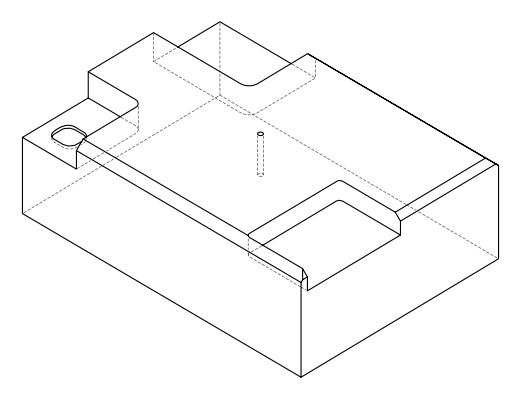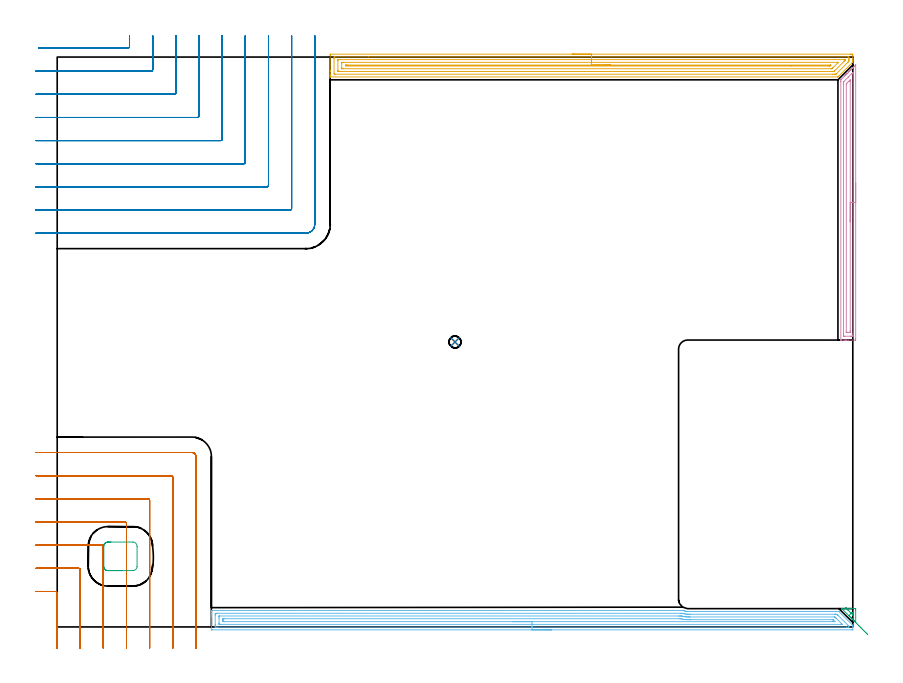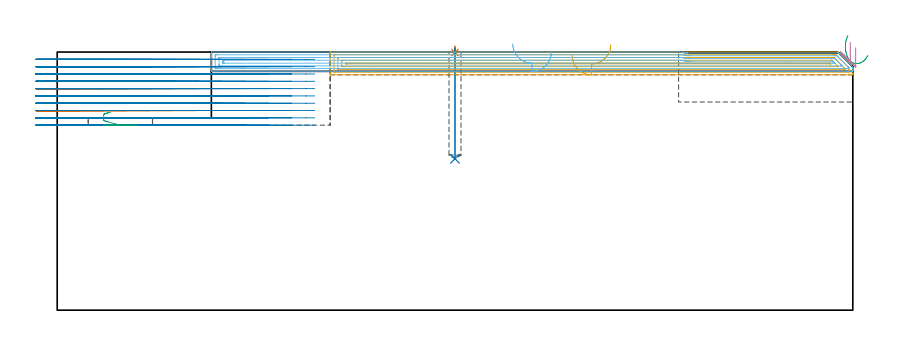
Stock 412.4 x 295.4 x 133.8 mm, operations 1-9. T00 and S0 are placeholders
(PLAN: 10 operations, 4 tool changes, 168.3 min)
(1 SPOT_DRILL | STEP1POCKET | NXT0321_9005460120000 | 0.03 min | 0 mm3)
(2 DRILL_BLIND_HOLE_INTO_CENTER | STEP1POCKET | UGT0301_184 | 0.23 min | 1612 mm3)
(3 AREA_MILL | FG_CHAMFER_SURFACE | UGT0205_001 | 0.27 min | 419 mm3)
(4 AREA_MILL_1 | FG_CHAMFER_SURFACE_1 | UGT0205_001 | 3.55 min | 4474 mm3)
(5 AREA_MILL_2 | FG_CHAMFER_SURFACE_2 | UGT0205_001 | 10.92 min | 19056 mm3)
(6 AREA_MILL_3 | FG_CHAMFER_SURFACE_3 | UGT0205_001 | 10.76 min | 16708 mm3)
(7 MILL_CORNER_NOTCH_RECTANGULAR | CORNER_NOTCH_RECTANGULAR | NXT0201_012 | Follow Part, ap 4, ae 75% | 15.73 min | 267870 mm3)
(8 MILL_CORNER_NOTCH_RECTANGULAR_1 | CORNER_NOTCH_RECTANGULAR_1 | NXT0201_012 | Follow Part, ap 4, ae 75% | 29.66 min | 530823 mm3)
(9 MILL_RECTANGULAR_POCKET | POCKET_RECTANGULAR_STRAIGHT | NXT0201_012 | Follow Part, ap 4, ae 75% | 0.24 min | 3456 mm3)
(10 MILL_SLOT | SLOT_PARTIAL_RECTANGULAR | NXT0201_009 | Follow Part, ap 2, ae 75% | 96.95 min | 325034 mm3)
(TOOL NXT0321_9005460120000 | NC Spot Drill, 142deg, 12mm, Carbide, Uncoated | D12 PA142 FL30 Z2)
(TOOL UGT0301_184 | Twist Drill 6.2 mm | D6.2 PA118 FL61 Z2)
(TOOL UGT0205_001 | Chamfer Mill 20 x 3 x 45 deg. | D20 FL50 Z2)
(TOOL NXT0201_012 | ENDMILL 16mm [2P460-1600-NA 1630] | D16 FL38 Z6)
(TOOL NXT0201_009 | ENDMILL 8mm [2P460-0800-NA 1630] | D8 FL26 Z6)
(OP 1 SPOT_DRILL)
G17 G21 G94 G90
T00 M6
G54
G17 G0 G90 X206.2 Y147.7 S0 M3
G43 Z143.8 H0
G94 G81 G98 Z133.533 F250. R136.8
G80
M5
M2
(OP 2 DRILL_BLIND_HOLE_INTO_CENTER)
G17 G21 G94 G90
T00 M6
G54
G17 G0 G90 X206.2 Y147.7 S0 M3
G43 Z143.8 H0
G94 G81 G98 Z78.5 F250. R135.8
G80
M5
M2
(OP 3 AREA_MILL)
G17 G21 G94 G90
T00 M6
G54
G17 G0 G90 X420.178 Y-3.984 S1061 M3
G43 Z143.8 H0
Z132.066
G94 G1 X419.801 Y-3.606 Z131.376 F250.
X419.382 Y-3.187 Z130.735
X418.926 Y-2.73 Z130.149
X418.435 Y-2.239 Z129.621
X417.913 Y-1.717 Z129.156
X417.365 Y-1.168 Z128.756
X416.794 Y-0.597 Z128.426
X416.205 Y-0.008 Z128.167
X415.602 Y0.595 Z127.982
X414.991 Y1.207 Z127.872
X414.375 Y1.824 Z127.838
X413.759 Y2.44 Z127.88
X413.148 Y3.052 Z127.998
X412.546 Y3.654 Z128.19
X411.959 Y4.241 Z128.456
X411.39 Y4.81 Z128.794
X410.844 Y5.356 Z129.2
X410.326 Y5.875 Z129.672
X406.908 Y9.296 Z133.091
X406.849 Y9.44 Z133.15
X406.83 Y9.491 Z133.167
X406.831 Y9.492
X406.855 Y9.5 Z133.143
X410.922 Z129.077
X411.685 Z128.309
X413.066 Z126.929
X413.448 Y9.497 Z126.547
X413.891 Y9.492 Z126.105
X413.893 Y9.445 Z126.103
X413.899 Y8.998 Z126.101
X413.9 Y8.544 Z126.1
Y2.507
X413.898 Y2.313
X413.888 Y2.32 Z126.11
X413.693 Y2.507 Z126.307
X413.448 Y2.751 Z126.549
X413.397 Y2.802 Z126.602
X413.205 Y2.995 Z126.794
X413.154 Y3.045 Z126.843
X413.103 Y3.097 Z126.896
X412.912 Y3.288 Z127.087
X412.86 Y3.339 Z127.137
X412.808 Y3.392 Z127.191
X412.619 Y3.581 Z127.38
X412.566 Y3.633 Z127.431
X412.513 Y3.687 Z127.486
X412.326 Y3.874 Z127.673
X412.272 Y3.927 Z127.725
X412.218 Y3.982 Z127.781
X412.033 Y4.167 Z127.966
X411.978 Y4.221 Z128.018
X411.923 Y4.277 Z128.076
X411.74 Y4.461 Z128.259
X411.685 Y4.515 Z128.312
X411.628 Y4.572 Z128.37
X410.326 Y5.875 Z129.672
X410.362 Y5.911 Z129.638
X411.558 Y7.096 Z128.442
X411.427 Y7.228 Z128.573
X411.183 Y7.481 Z128.817
X411.419 Y7.494 Z128.581
X411.685 Y7.497 Z128.315
X412.296 Y7.499 Z127.704
X412.414 Y7.494 Z127.586
X412.452 Y7.49 Z127.548
X412.479 Y7.481 Z127.521
X412.481 Y7.428 Z127.519
X412.485 Y7.309 Z127.515
Y7.228
Y6.424
X412.484 Y6.343 Z127.516
X412.481 Y6.227 Z127.519
X412.479 Y6.187 Z127.521
X412.454 Y6.205 Z127.546
X412.42 Y6.236 Z127.58
X412.309 Y6.343 Z127.691
X411.685 Y6.968 Z128.315
X411.558 Y7.096 Z128.442
X411.071 Y7.587 Z128.975
X410.62 Y8.043 Z129.566
X410.206 Y8.46 Z130.211
X409.833 Y8.836 Z130.904
X409.505 Y9.168 Z131.641
X409.223 Y9.453 Z132.416
X408.989 Y9.689 Z133.222
X408.806 Y9.873 Z134.055
X408.674 Y10.006 Z134.907
X408.596 Y10.086 Z135.773
X408.57 Y10.111 Z136.644
X408.599 Y10.083 Z137.516
X408.68 Y10. Z138.38
X408.815 Y9.865 Z139.232
X409.001 Y9.677 Z140.063
X409.237 Y9.438 Z140.868
X409.522 Y9.151 Z141.641
X409.853 Y8.816 Z142.376
G0 Z143.8
M5
M2
(OP 4 AREA_MILL_1)
G17 G21 G94 G90
T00 M6
G54
G17 G0 G90 X413.9 Y230. S1061 M3
G43 Z143.8 H0
Z136.1
G94 G1 Y229.962 Z135.228 F250.
Y229.848 Z134.363
Y229.659 Z133.512
Y229.397 Z132.68
Y229.063 Z131.874
Y228.66 Z131.1
Y228.192 Z130.364
Y227.661 Z129.672
Y227.071 Z129.029
Y226.428 Z128.44
Y225.736 Z127.908
Y225. Z127.44
Y224.226 Z127.037
Y223.42 Z126.703
Y222.588 Z126.441
Y221.737 Z126.252
Y220.872 Z126.138
Y220. Z126.1
X413.899 Y149.267 Z126.101
X413.897 Y148.912
X413.892 Y148.71 Z126.104
X413.548 Y148.7 Z126.449
X410.05 Z129.944
X409.416 Z130.581
X409.176 Z130.821
X408.542 Z131.455
X408.301 Z131.695
X407.821 Z132.178
X406.394 Z133.605
X406.313 Z133.681
X406.296 Y148.701 Z133.696
X406.203 Y148.71 Z133.789
X406.2 Y148.822 Z133.8
Y282.725
X406.207 Y283.6 Z133.793
X406.218 Y283.615 Z133.782
X406.552 Y283.954 Z133.445
X408.301 Y285.703 Z131.695
X408.438 Y285.84 Z131.559
X408.599 Y286. Z131.399
X408.738 Y286.141 Z131.257
X408.883 Y286.284 Z131.115
X409.028 Y286.43 Z130.969
X409.176 Y286.578 Z130.82
X409.328 Y286.729 Z130.67
X409.458 Y286.859 Z130.54
X409.613 Y287.015 Z130.382
X410.114 Y287.514 Z129.886
X410.366 Y287.767 Z129.632
X410.487 Y287.889 Z129.509
X410.824 Y288.224 Z129.176
X411.035 Y288.436 Z128.964
X411.256 Y288.657 Z128.742
X411.362 Y288.764 Z128.634
X411.799 Y289.199 Z128.201
X412.236 Y289.638 Z127.76
X412.443 Y289.843 Z127.557
X412.487 Y289.887 Z127.513
X413.11 Y290.512 Z126.886
X413.318 Y290.718 Z126.682
X413.8 Y291.201 Z126.199
X413.894 Y291.283 Z126.105
X413.896 Y291.266 Z126.103
X413.9 Y291.109 Z126.1
Y220.
X412.486 Z127.514
Y151.936
X412.484 Y151.239 Z127.516
X412.481 Y151.047 Z127.519
X412.473 Y150.71 Z127.527
X412.137 Y150.703 Z127.863
X411.799 Y150.701 Z128.201
X411.265 Y150.7 Z128.735
X408.301 Z131.699
X407.767 Z132.233
X407.658 Y150.703 Z132.342
X407.64 Y150.705 Z132.36
X407.625 Y150.709 Z132.375
X407.621 Y150.729 Z132.379
X407.617 Y150.853 Z132.383
X407.615 Y151.047 Z132.385
X407.614 Y151.746 Z132.386
Y155.777
X407.615 Y281.645 Z132.385
Y281.836
X407.62 Y282.529 Z132.38
X407.63 Y282.569 Z132.37
X407.661 Y282.603 Z132.339
X407.777 Y282.725 Z132.223
X410.05 Y285.001 Z129.95
X411.799 Y286.749 Z128.201
X412.224 Y287.174 Z127.776
X412.305 Y287.253 Z127.695
X412.455 Y287.396 Z127.545
X412.477 Y287.416 Z127.523
X412.48 Y287.37 Z127.52
X412.484 Y287.174 Z127.516
X412.485 Y286.973 Z127.515
X412.486 Y286.475 Z127.514
Y220.
X411.072 Z128.928
Y153.566
X411.07 Y152.826 Z128.93
X411.067 Y152.752 Z128.933
X411.065 Y152.721 Z128.935
X411.041 Y152.707 Z128.959
X410.924 Y152.705 Z129.076
X410.174 Y152.7 Z129.826
X410.05 Z129.95
X409.299 Y152.701 Z130.701
X409.176 Y152.704 Z130.824
X409.053 Y152.71 Z130.947
X409.035 Y152.717 Z130.965
X409.032 Y152.737 Z130.968
X409.03 Y152.776 Z130.97
X409.029 Y152.826 Z130.971
X409.028 Y152.976 Z130.972
X409.029 Y281.095 Z130.971
X409.032 Y281.246 Z130.968
X409.039 Y281.527 Z130.961
X409.176 Y281.673 Z130.824
X409.255 Y281.755 Z130.745
X409.335 Y281.836 Z130.665
X410.224 Y282.725 Z129.776
X410.578 Y283.078 Z129.422
X410.924 Y283.419 Z129.076
X411.025 Y283.513 Z128.975
X411.065 Y283.489 Z128.935
X411.067 Y283.47 Z128.933
X411.071 Y282.725 Z128.929
X411.072 Y282.576 Z128.928
Y220.
Y219.129 Z128.966
Y218.264 Z129.08
Y217.412 Z129.269
Y216.58 Z129.531
Y215.774 Z129.865
Y215. Z130.268
Y214.264 Z130.737
Y213.572 Z131.268
Y212.929 Z131.857
Y212.34 Z132.501
Y211.809 Z133.193
Y211.34 Z133.928
Y210.937 Z134.702
Y210.603 Z135.508
Y210.341 Z136.34
Y210.152 Z137.192
Y210.038 Z138.057
Y210. Z138.928
G0 Z143.8
M5
M2
(OP 5 AREA_MILL_2)
G17 G21 G94 G90
T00 M6
G54
G17 G0 G90 X266.95 Y296.9 S1061 M3
G43 Z143.8 H0
Z132.
G94 G1 X266.988 Z131.128 F250.
X267.102 Z130.264
X267.291 Z129.412
X267.553 Z128.58
X267.887 Z127.774
X268.29 Z127.
X268.758 Z126.264
X269.29 Z125.572
X269.879 Z124.929
X270.522 Z124.34
X271.214 Z123.808
X271.95 Z123.34
X272.724 Z122.937
X273.53 Z122.603
X274.362 Z122.341
X275.214 Z122.152
X276.078 Z122.038
X276.95 Z122.
X411.222
X411.787 Y296.899 Z122.001
X412.346 Y296.893 Z122.003
X412.392 Y296.891 Z122.005
X412.4 Y296.337 Z122.558
Y294.889 Z124.008
Y294.558 Z124.338
Y293.896 Z125.003
Y293.44 Z125.459
X412.39 Y292.798 Z126.1
X412.374 Y292.779 Z126.12
X412.234 Y292.634 Z126.265
X405.264 Y285.663 Z133.236
X405.09 Y285.489 Z133.408
X404.777 Y285.176 Z133.722
X404.714 Y285.116 Z133.78
X404.695 Y285.105 Z133.791
X404.644 Y285.1 Z133.8
X141.666
X141.51 Y285.103 Z133.788
X141.507 Y285.142 Z133.749
X141.5 Y285.519 Z133.381
Y285.891 Z133.008
Y286.553 Z132.342
Y287.773 Z131.124
Y288.332 Z130.563
Y296.337 Z122.561
X141.502 Y296.618 Z122.279
X141.51 Y296.892 Z122.006
X141.784 Y296.899 Z121.999
X276.95 Y296.9 Z122.
Y295.486 Z123.414
X409.964 Y295.485 Z123.415
X410.001 Y295.483 Z123.417
X410.39 Y295.447 Z123.453
X410.399 Y295.052 Z123.848
X410.4 Y294.558 Z124.342
Y294.161 Z124.739
X410.398 Y293.668 Z125.232
X410.394 Y293.278 Z125.622
X410.266 Y293.128 Z125.772
X410.001 Y292.851 Z126.049
X409.965 Y292.815 Z126.085
X403.751 Y286.601 Z132.299
X403.726 Y286.578 Z132.322
X403.691 Y286.553 Z132.347
X402.895 Y286.515 Z132.385
X402.858
X402.004 Y286.514 Z132.386
X143.936 Y286.515 Z132.385
X143.899 Y286.517 Z132.383
X143.51 Y286.553 Z132.347
X143.501 Y286.948 Z131.952
X143.5 Y294.558 Z124.342
X143.501 Y294.954 Z123.946
X143.51 Y295.447 Z123.453
X143.862 Y295.483 Z123.417
X143.899 Y295.485 Z123.415
X161.277 Y295.486 Z123.414
X276.95
Y294.072 Z124.828
X407.811 Y294.071 Z124.829
X408.216 Y294.069 Z124.831
X408.35 Y294.067 Z124.833
X408.39 Y294.065 Z124.835
X408.393 Y293.974 Z124.926
X408.394 Y293.852 Z125.048
X408.39 Y293.73 Z125.17
X408.385 Y293.696 Z125.204
X408.362 Y293.668 Z125.232
X408.292 Y293.593 Z125.307
X408.216 Y293.515 Z125.385
X407.847 Y293.146 Z125.754
X402.945 Y288.245 Z130.655
X402.858 Y288.161 Z130.739
X402.609 Y287.935 Z130.965
X402.366 Y287.932 Z130.968
X401.965 Y287.93 Z130.97
X401.477 Y287.929 Z130.971
X146.089
X145.684 Y287.931 Z130.969
X145.55 Y287.933 Z130.967
X145.51 Y287.935 Z130.965
X145.506 Y288.026 Z130.874
X145.503 Y288.148 Z130.752
X145.501 Y288.332 Z130.568
X145.5 Y288.515 Z130.385
X145.501 Y293.668 Z125.232
X145.502 Y293.85 Z125.05
X145.51 Y294.035 Z124.865
X145.516 Y294.065 Z124.835
X145.534 Y294.067 Z124.833
X145.583 Y294.07 Z124.83
X145.684 Y294.071 Z124.829
X276.95 Y294.072 Z124.828
Y292.657 Z126.243
X404.644
X404.768 Y292.655 Z126.245
X404.866 Y292.65 Z126.25
X404.89 Y292.648 Z126.252
X404.887 Y292.643 Z126.257
X404.836 Y292.588 Z126.312
X404.721 Y292.47 Z126.43
X404.644 Y292.392 Z126.508
X402.164 Y289.912 Z128.988
X401.965 Y289.714 Z129.186
X401.716 Y289.469 Z129.431
X401.62 Y289.378 Z129.522
X401.593 Y289.354 Z129.546
X401.552 Y289.35 Z129.55
X401.457 Y289.347 Z129.553
X401.072 Y289.343 Z129.557
X400.95
X148.241
X147.57 Y289.345 Z129.555
X147.532 Y289.347 Z129.553
X147.516 Y289.349 Z129.551
X147.51 Y289.362 Z129.538
X147.506 Y289.463 Z129.437
X147.502 Y289.669 Z129.231
X147.5 Y290.081 Z128.819
Y291.889 Z127.011
X147.503 Y292.319 Z126.581
X147.506 Y292.534 Z126.366
X147.51 Y292.64 Z126.26
X147.519 Y292.651 Z126.249
X147.542 Y292.653 Z126.247
X147.594 Y292.655 Z126.245
X148.363 Y292.657 Z126.243
X148.485
X276.95
Y291.243 Z127.657
X400.922
X400.953 Y291.242 Z127.658
X400.997 Y291.238 Z127.662
X401.024 Y291.235 Z127.665
X401.007 Y291.215 Z127.685
X400.935 Y291.137 Z127.763
X400.799 Y291. Z127.9
X400.589 Y290.796 Z128.104
X400.557 Y290.768 Z128.132
X400.503 Y290.763 Z128.137
X400.42 Y290.76 Z128.14
X400.179 Y290.758 Z128.142
X380.415 Y290.757 Z128.143
X149.5
X149.503 Y291. Z127.9
X149.507 Y291.161 Z127.739
X149.51 Y291.235 Z127.665
X149.661 Y291.239 Z127.661
X149.907 Y291.242 Z127.658
X150.149 Y291.243 Z127.657
X150.798
X276.95
X277.822 Z127.695
X278.686 Z127.809
X279.538 Z127.998
X280.37 Z128.26
X281.176 Z128.594
X281.95 Z128.997
X282.686 Z129.465
X283.378 Z129.996
X284.021 Z130.586
X284.61 Z131.229
X285.142 Z131.921
X285.61 Z132.657
X286.013 Z133.431
X286.347 Z134.237
X286.609 Z135.069
X286.798 Z135.92
X286.912 Z136.785
X286.95 Z137.657
G0 Z143.8
M5
M2
(OP 6 AREA_MILL_3)
G17 G21 G94 G90
T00 M6
G54
G17 G0 G90 X256.15 Y-1.5 S1061 M3
G43 Z143.8 H0
Z133.8
G94 G1 X256.112 Z132.928 F250.
X255.998 Z132.063
X255.809 Z131.212
X255.547 Z130.38
X255.213 Z129.574
X254.81 Z128.8
X254.342 Z128.064
X253.81 Z127.372
X253.221 Z126.729
X252.578 Z126.14
X251.886 Z125.608
X251.15 Z125.14
X250.376 Z124.737
X249.57 Z124.403
X248.738 Z124.141
X247.886 Z123.952
X247.022 Z123.838
X246.15 Z123.8
X80.512
X80.174 Y-1.497 Z123.802
X79.91 Y-1.492 Z123.806
X79.9 Y-1.224 Z124.073
Y5.278 Z130.572
Y5.837 Z131.134
Y6.167 Z131.463
Y6.726 Z132.022
Y7.056 Z132.351
Y7.715 Z133.015
Y8.088 Z133.387
X79.907 Y8.46 Z133.752
X79.91 Y8.505 Z133.795
X80.062 Y8.5 Z133.8
X324.287
X324.672 Y8.507 Z133.791
X324.916 Y8.398 Z133.697
X324.926 Y8.393 Z133.693
X325.13 Y8.313 Z133.611
X325.573 Y8.175 Z133.474
X325.712 Y8.144 Z133.443
X326.022 Y8.076 Z133.373
X326.467 Y8.024 Z133.315
X326.616 Y8.015 Z133.307
X326.817 Y8.002 Z133.3
X405.091 Y8.
X405.195 Y7.995 Z133.29
X405.237 Y7.964 Z133.263
X412.234 Y0.966 Z126.264
X412.363 Y0.833 Z126.132
X412.39 Y0.803 Z126.101
X412.4 Y0.174 Z125.473
Y-1.274 Z124.023
X412.398 Y-1.491 Z123.805
X412.234 Y-1.497 Z123.803
X411.955 Y-1.5 Z123.8
X246.15
Y-0.086 Z125.214
X83.221
X82.327 Y-0.084 Z125.216
X82.298 Y-0.083 Z125.217
X81.91 Y-0.056 Z125.244
X81.903 Y0.338 Z125.638
X81.901 Y0.833 Z126.133
X81.9 Y1.229 Z126.529
X81.901 Y6.167 Z131.467
X81.902 Y6.56 Z131.86
X81.91 Y7.056 Z132.356
X82.27 Y7.083 Z132.383
X82.298 Y7.084 Z132.384
X83.161 Y7.086 Z132.386
X323.359 Y7.085 Z132.385
X323.388 Y7.084 Z132.384
X324.196 Y7.056 Z132.356
X324.828 Y6.87 Z132.17
X325.174 Y6.788 Z132.088
X325.518 Y6.713 Z132.013
X326.067 Y6.64 Z131.94
X326.52 Y6.605 Z131.905
X326.96 Y6.594 Z131.894
X327.429 Y6.589 Z131.889
X327.853 Y6.587 Z131.887
X328.324
X402.859 Y6.585 Z131.885
X403.332 Y6.584 Z131.884
X403.752 Y6.58 Z131.88
X404.163 Y6.575 Z131.875
X404.582 Y6.167 Z131.467
X404.644 Y6.106 Z131.406
X409.916 Y0.833 Z126.133
X410.002 Y0.746 Z126.046
X410.39 Y0.338 Z125.638
Y-0.056 Z125.244
X410.03 Y-0.083 Z125.217
X410.002 Y-0.084 Z125.216
X409.14 Y-0.086 Z125.214
X246.15
Y1.328 Z126.628
X84.479 Y1.329 Z126.629
X84.084 Y1.331 Z126.631
X83.953 Y1.333 Z126.633
X83.914 Y1.335 Z126.635
X83.908 Y1.418 Z126.718
X83.904 Y1.539 Z126.839
X83.901 Y1.722 Z127.022
X83.9 Y1.905 Z127.205
Y4.572 Z129.872
X83.901 Y5.278 Z130.578
X83.902 Y5.458 Z130.758
X83.91 Y5.643 Z130.943
X83.919 Y5.665 Z130.965
X83.937 Y5.667 Z130.967
X83.985 Y5.67 Z130.97
X84.084 Y5.671 Z130.971
X322.1
X322.495
X322.996 Y5.668 Z130.968
X323.388 Y5.663 Z130.963
X323.641 Y5.653 Z130.953
X323.781 Y5.634 Z130.934
X323.973 Y5.584 Z130.884
X324.281 Y5.508 Z130.808
X325.131 Y5.321 Z130.621
X325.174 Y5.314 Z130.614
X325.44 Y5.278 Z130.578
X326.067 Y5.214 Z130.514
X326.136 Y5.209 Z130.509
X326.96 Y5.177 Z130.477
X327.063 Y5.175 Z130.475
X327.853 Y5.172 Z130.472
X327.959
X402.859 Y5.171 Z130.471
X402.967 Y5.17 Z130.47
X403.063 Y5.167 Z130.467
X403.108 Y5.165 Z130.465
X403.253 Y5.035 Z130.335
X403.587 Y4.71 Z130.01
X403.752 Y4.549 Z129.849
X406.43 Y1.87 Z127.17
X406.576 Y1.722 Z127.022
X406.718 Y1.572 Z126.872
X406.94 Y1.335 Z126.635
X406.822 Y1.333 Z126.633
X406.43 Y1.33 Z126.63
X405.933 Y1.329 Z126.629
X246.15 Y1.328 Z126.628
Y2.743 Z128.043
X86.763
X86.629 Y2.744 Z128.044
X85.976 Y2.75 Z128.05
X85.91 Y2.758 Z128.058
X85.907 Y2.854 Z128.154
X85.903 Y3.059 Z128.359
X85.9 Y3.47 Z128.77
Y3.5 Z128.8
X85.903 Y3.929 Z129.229
X85.907 Y4.144 Z129.444
X85.91 Y4.245 Z129.545
X86.009 Y4.251 Z129.551
X86.763 Y4.256 Z129.556
X86.895 Y4.257 Z129.557
X322.628
X323.008 Y4.253 Z129.553
X323.198 Y4.249 Z129.549
X323.292 Y4.245 Z129.545
X323.388 Y4.224 Z129.524
X323.604 Y4.174 Z129.474
X324.281 Y4.03 Z129.33
X324.733 Y3.94 Z129.24
X325.174 Y3.883 Z129.183
X325.744 Y3.822 Z129.122
X326.067 Y3.798 Z129.098
X326.686 Y3.772 Z129.072
X326.96 Y3.765 Z129.065
X327.592 Y3.759 Z129.059
X327.853
X328.486 Y3.758 Z129.058
X401.708 Y3.757 Z129.057
X401.966 Y3.755 Z129.055
X402.051 Y3.753 Z129.053
X402.079 Y3.751 Z129.051
X402.104 Y3.736 Z129.036
X402.154 Y3.69 Z128.99
X402.349 Y3.5 Z128.8
X402.859 Y2.993 Z128.293
X403.033 Y2.817 Z128.117
X403.059 Y2.789 Z128.089
X403.082 Y2.759 Z128.059
X403.088 Y2.749 Z128.049
X403.075 Y2.748 Z128.048
X402.859 Y2.744 Z128.044
X402.726 Y2.743 Z128.043
X401.966
X246.15
X245.278 Z128.081
X244.414 Z128.195
X243.562 Z128.383
X242.73 Z128.646
X241.924 Z128.98
X241.15 Z129.382
X240.414 Z129.851
X239.722 Z130.382
X239.079 Z130.972
X238.49 Z131.615
X237.958 Z132.307
X237.49 Z133.043
X237.087 Z133.816
X236.753 Z134.622
X236.491 Z135.454
X236.302 Z136.306
X236.188 Z137.171
X236.15 Z138.043
G0 Z143.8
M5
M2
(OP 7 MILL_CORNER_NOTCH_RECTANGULAR)
G17 G21 G94 G90
T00 M6
G54
G17 G0 G90 X-0.1 Y-10.999 S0 M3
G43 Z143.8 H1
Z130.
G94 G1 Y-7.999 F250.
Y17.606 F500.
G3 X-0.894 Y18.4 R0.8
G1 X-8.
X-11. F250.
G0 Z143.8
X11.9 Y-11.
Z130.
G1 Y-8.
Y29.605 F500.
G3 X11.105 Y30.4 R0.8
G1 X-8.
X-11. F250.
G0 Z143.8
X23.9 Y-11.
Z130.
G1 Y-8.
Y41.605 F500.
G3 X23.105 Y42.4 R0.8
G1 X-8.
X-11. F250.
G0 Z143.8
X35.9 Y-11.
Z130.
G1 Y-8.
Y53.605 F500.
G3 X35.105 Y54.4 R0.8
G1 X-8.
X-11. F250.
G0 Z143.8
X47.9 Y-11.
Z130.
G1 Y-8.
Y65.604 F500.
G3 X47.104 Y66.4 R0.8
G1 X-8.
X-11. F250.
G0 Z143.8
X59.9 Y-11.
Z130.
G1 Y-8.
Y77.604 F500.
G3 X59.104 Y78.4 R0.8
G1 X-8.
X-11. F250.
G0 Z143.8
X71.9 Y-11.
Z130.
G1 Y-8.
Y88.4 F500.
G3 X69.9 Y90.4 R2.
G1 X-8.
X-11. F250.
G0 Z143.8
X-0.1 Y-10.999
Z126.2
G1 Y-7.999
Y17.606 F500.
G3 X-0.894 Y18.4 R0.8
G1 X-8.
X-11. F250.
G0 Z143.8
X11.9 Y-11.
Z126.2
G1 Y-8.
Y29.605 F500.
G3 X11.105 Y30.4 R0.8
G1 X-8.
X-11. F250.
G0 Z143.8
X23.9 Y-11.
Z126.2
G1 Y-8.
Y41.605 F500.
G3 X23.105 Y42.4 R0.8
G1 X-8.
X-11. F250.
G0 Z143.8
X35.9 Y-11.
Z126.2
G1 Y-8.
Y53.605 F500.
G3 X35.105 Y54.4 R0.8
G1 X-8.
X-11. F250.
G0 Z143.8
X47.9 Y-11.
Z126.2
G1 Y-8.
Y65.605 F500.
G3 X47.105 Y66.4 R0.8
G1 X-8.
X-11. F250.
G0 Z143.8
X59.9 Y-11.
Z126.2
G1 Y-8.
Y77.604 F500.
G3 X59.104 Y78.4 R0.8
G1 X-8.
X-11. F250.
G0 Z143.8
X71.9 Y-11.
Z126.2
G1 Y-8.
Y88.4 F500.
G3 X69.9 Y90.4 R2.
G1 X-8.
X-11. F250.
G0 Z143.8
X-0.1 Y-10.999
Z122.4
G1 Y-7.999
Y17.606 F500.
G3 X-0.894 Y18.4 R0.8
G1 X-8.
X-11. F250.
G0 Z143.8
X11.9 Y-11.
Z122.4
G1 Y-8.
Y29.605 F500.
G3 X11.105 Y30.4 R0.8
G1 X-8.
X-11. F250.
G0 Z143.8
X23.9 Y-11.
Z122.4
G1 Y-8.
Y41.605 F500.
G3 X23.105 Y42.4 R0.8
G1 X-8.
X-11. F250.
G0 Z143.8
X35.9 Y-11.
Z122.4
G1 Y-8.
Y53.605 F500.
G3 X35.105 Y54.4 R0.8
G1 X-8.
X-11. F250.
G0 Z143.8
X47.9 Y-11.
Z122.4
G1 Y-8.
Y65.605 F500.
G3 X47.105 Y66.4 R0.8
G1 X-8.
X-11. F250.
G0 Z143.8
X59.9 Y-11.
Z122.4
G1 Y-8.
Y77.604 F500.
G3 X59.104 Y78.4 R0.8
G1 X-8.
X-11. F250.
G0 Z143.8
X71.9 Y-11.
Z122.4
G1 Y-8.
Y88.4 F500.
G3 X69.9 Y90.4 R2.
G1 X-8.
X-11. F250.
G0 Z143.8
X-0.1 Y-10.999
Z118.6
G1 Y-7.999
Y17.606 F500.
G3 X-0.894 Y18.4 R0.8
G1 X-8.
X-11. F250.
G0 Z143.8
X11.9 Y-11.
Z118.6
G1 Y-8.
Y29.605 F500.
G3 X11.105 Y30.4 R0.8
G1 X-8.
X-11. F250.
G0 Z143.8
X23.9 Y-11.
Z118.6
G1 Y-8.
Y41.605 F500.
G3 X23.105 Y42.4 R0.8
G1 X-8.
X-11. F250.
G0 Z143.8
X35.9 Y-11.
Z118.6
G1 Y-8.
Y53.605 F500.
G3 X35.105 Y54.4 R0.8
G1 X-8.
X-11. F250.
G0 Z143.8
X47.9 Y-11.
Z118.6
G1 Y-8.
Y65.605 F500.
G3 X47.105 Y66.4 R0.8
G1 X-8.
X-11. F250.
G0 Z143.8
X59.9 Y-11.
Z118.6
G1 Y-8.
Y77.604 F500.
G3 X59.104 Y78.4 R0.8
G1 X-8.
X-11. F250.
G0 Z143.8
X71.9 Y-11.
Z118.6
G1 Y-8.
Y88.4 F500.
G3 X69.9 Y90.4 R2.
G1 X-8.
X-11. F250.
G0 Z143.8
X-0.1 Y-10.999
Z114.8
G1 Y-7.999
Y17.606 F500.
G3 X-0.894 Y18.4 R0.8
G1 X-8.
X-11. F250.
G0 Z143.8
X11.9 Y-11.
Z114.8
G1 Y-8.
Y29.605 F500.
G3 X11.105 Y30.4 R0.8
G1 X-8.
X-11. F250.
G0 Z143.8
X23.9 Y-11.
Z114.8
G1 Y-8.
Y41.605 F500.
G3 X23.105 Y42.4 R0.8
G1 X-8.
X-11. F250.
G0 Z143.8
X35.9 Y-11.
Z114.8
G1 Y-8.
Y53.605 F500.
G3 X35.105 Y54.4 R0.8
G1 X-8.
X-11. F250.
G0 Z143.8
X47.9 Y-11.
Z114.8
G1 Y-8.
Y65.605 F500.
G3 X47.105 Y66.4 R0.8
G1 X-8.
X-11. F250.
G0 Z143.8
X59.9 Y-11.
Z114.8
G1 Y-8.
Y77.604 F500.
G3 X59.104 Y78.4 R0.8
G1 X-8.
X-11. F250.
G0 Z143.8
X71.9 Y-11.
Z114.8
G1 Y-8.
Y88.4 F500.
G3 X69.9 Y90.4 R2.
G1 X-8.
X-11. F250.
G0 Z143.8
X-0.1 Y-10.999
Z111.
G1 Y-7.999
Y17.606 F500.
G3 X-0.894 Y18.4 R0.8
G1 X-8.
X-11. F250.
G0 Z143.8
X11.9 Y-11.
Z111.
G1 Y-8.
Y29.605 F500.
G3 X11.105 Y30.4 R0.8
G1 X-8.
X-11. F250.
G0 Z143.8
X23.9 Y-11.
Z111.
G1 Y-8.
Y41.605 F500.
G3 X23.105 Y42.4 R0.8
G1 X-8.
X-11. F250.
G0 Z143.8
X35.9 Y-11.
Z111.
G1 Y-8.
Y53.605 F500.
G3 X35.105 Y54.4 R0.8
G1 X-8.
X-11. F250.
G0 Z143.8
X47.9 Y-11.
Z111.
G1 Y-8.
Y65.605 F500.
G3 X47.105 Y66.4 R0.8
G1 X-8.
X-11. F250.
G0 Z143.8
X59.9 Y-11.
Z111.
G1 Y-8.
Y77.604 F500.
G3 X59.104 Y78.4 R0.8
G1 X-8.
X-11. F250.
G0 Z143.8
X71.9 Y-11.
Z111.
G1 Y-8.
Y88.4 F500.
G3 X69.9 Y90.4 R2.
G1 X-8.
X-11. F250.
G0 Z143.8
X-0.1 Y-10.999
Z107.2
G1 Y-7.999
Y17.606 F500.
G3 X-0.894 Y18.4 R0.8
G1 X-8.
X-11. F250.
G0 Z143.8
X11.9 Y-11.
Z107.2
G1 Y-8.
Y29.605 F500.
G3 X11.105 Y30.4 R0.8
G1 X-8.
X-11. F250.
G0 Z143.8
X23.9 Y-11.
Z107.2
G1 Y-8.
Y41.605 F500.
G3 X23.105 Y42.4 R0.8
G1 X-8.
X-11. F250.
G0 Z143.8
X35.9 Y-11.
Z107.2
G1 Y-8.
Y53.605 F500.
G3 X35.105 Y54.4 R0.8
G1 X-8.
X-11. F250.
G0 Z143.8
X47.9 Y-11.
Z107.2
G1 Y-8.
Y65.605 F500.
G3 X47.105 Y66.4 R0.8
G1 X-8.
X-11. F250.
G0 Z143.8
X59.9 Y-11.
Z107.2
G1 Y-8.
Y77.604 F500.
G3 X59.104 Y78.4 R0.8
G1 X-8.
X-11. F250.
G0 Z143.8
X71.9 Y-11.
Z107.2
G1 Y-8.
Y88.4 F500.
G3 X69.9 Y90.4 R2.
G1 X-8.
X-11. F250.
G0 Z143.8
X-0.1 Y-10.999
Z103.4
G1 Y-7.999
Y17.606 F500.
G3 X-0.894 Y18.4 R0.8
G1 X-8.
X-11. F250.
G0 Z143.8
X11.9 Y-11.
Z103.4
G1 Y-8.
Y29.605 F500.
G3 X11.105 Y30.4 R0.8
G1 X-8.
X-11. F250.
G0 Z143.8
X23.9 Y-11.
Z103.4
G1 Y-8.
Y41.605 F500.
G3 X23.105 Y42.4 R0.8
G1 X-8.
X-11. F250.
G0 Z143.8
X35.9 Y-11.
Z103.4
G1 Y-8.
Y53.605 F500.
G3 X35.105 Y54.4 R0.8
G1 X-8.
X-11. F250.
G0 Z143.8
X47.9 Y-11.
Z103.4
G1 Y-8.
Y65.605 F500.
G3 X47.105 Y66.4 R0.8
G1 X-8.
X-11. F250.
G0 Z143.8
X59.9 Y-11.
Z103.4
G1 Y-8.
Y77.604 F500.
G3 X59.104 Y78.4 R0.8
G1 X-8.
X-11. F250.
G0 Z143.8
X71.9 Y-11.
Z103.4
G1 Y-8.
Y88.4 F500.
G3 X69.9 Y90.4 R2.
G1 X-8.
X-11. F250.
G0 Z143.8
X-0.1 Y-10.999
Z99.6
G1 Y-7.999
Y17.606 F500.
G3 X-0.894 Y18.4 R0.8
G1 X-8.
X-11. F250.
G0 Z143.8
X11.9 Y-11.
Z99.6
G1 Y-8.
Y29.605 F500.
G3 X11.105 Y30.4 R0.8
G1 X-8.
X-11. F250.
G0 Z143.8
X23.9 Y-11.
Z99.6
G1 Y-8.
Y41.605 F500.
G3 X23.105 Y42.4 R0.8
G1 X-8.
X-11. F250.
G0 Z143.8
X35.9 Y-11.
Z99.6
G1 Y-8.
Y53.605 F500.
G3 X35.105 Y54.4 R0.8
G1 X-8.
X-11. F250.
G0 Z143.8
X47.9 Y-11.
Z99.6
G1 Y-8.
Y65.605 F500.
G3 X47.105 Y66.4 R0.8
G1 X-8.
X-11. F250.
G0 Z143.8
X59.9 Y-11.
Z99.6
G1 Y-8.
Y77.604 F500.
G3 X59.104 Y78.4 R0.8
G1 X-8.
X-11. F250.
G0 Z143.8
X71.9 Y-11.
Z99.6
G1 Y-8.
Y88.4 F500.
G3 X69.9 Y90.4 R2.
G1 X-8.
X-11. F250.
G0 Z143.8
M5
M2
(OP 8 MILL_CORNER_NOTCH_RECTANGULAR_1)
G17 G21 G94 G90
T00 M6
G54
G17 G0 G90 X-9.474 Y300.1 S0 M3
G43 Z143.8 H1
Z130.01
G94 G1 X-6.474 F250.
X36.707 F500.
G3 X37.5 Y300.893 R0.8
G1 Y303.276
Y303.4
X37.504 Y306.4 F250.
G0 Z143.8
X-11. Y288.1
Z130.01
G1 X-8.
X48.707 F500.
G3 X49.5 Y288.893 R0.8
G1 Y303.276
Y303.4
X49.505 Y306.4 F250.
G0 Z143.8
X-11. Y276.1
Z130.01
G1 X-8.
X60.706 F500.
G3 X61.5 Y276.894 R0.8
G1 Y303.276
Y303.4
X61.505 Y306.4 F250.
G0 Z143.8
X-11. Y264.1
Z130.01
G1 X-8.
X72.706 F500.
G3 X73.5 Y264.894 R0.8
G1 Y303.276
Y303.4
X73.506 Y306.4 F250.
G0 Z143.8
X-11. Y252.1
Z130.01
G1 X-8.
X84.705 F500.
G3 X85.5 Y252.895 R0.8
G1 Y303.276
Y303.4
X85.508 Y306.4 F250.
G0 Z143.8
X-11. Y240.1
Z130.01
G1 X-8.
X96.705 F500.
G3 X97.5 Y240.895 R0.8
G1 Y303.276
Y303.4
X97.511 Y306.4 F250.
G0 Z143.8
X-11. Y228.1
Z130.01
G1 X-8.
X108.705 F500.
G3 X109.5 Y228.895 R0.8
G1 Y303.276
Y303.4
X109.516 Y306.4 F250.
G0 Z143.8
X-11. Y216.1
Z130.01
G1 X-8.
X120.704 F500.
G3 X121.5 Y216.896 R0.8
G1 Y303.276
X121.501 Y303.4
X121.532 Y306.4 F250.
G0 Z143.8
X-11. Y204.1
Z130.01
G1 X-8.
X128.9 F500.
G3 X133.5 Y208.7 R4.6
G1 Y303.276
Y306.276 F250.
G0 Z143.8
X-9.474 Y300.1
Z126.22
G1 X-6.474
X36.707 F500.
G3 X37.5 Y300.893 R0.8
G1 Y303.4
Y306.4 F250.
G0 Z143.8
X-11. Y288.1
Z126.22
G1 X-8.
X48.707 F500.
G3 X49.5 Y288.893 R0.8
G1 Y303.4
Y306.4 F250.
G0 Z143.8
X-11. Y276.1
Z126.22
G1 X-8.
X60.706 F500.
G3 X61.5 Y276.894 R0.8
G1 Y303.4
Y306.4 F250.
G0 Z143.8
X-11. Y264.1
Z126.22
G1 X-8.
X72.706 F500.
G3 X73.5 Y264.894 R0.8
G1 Y303.4
Y306.4 F250.
G0 Z143.8
X-11. Y252.1
Z126.22
G1 X-8.
X84.705 F500.
G3 X85.5 Y252.895 R0.8
G1 Y303.4
Y306.4 F250.
G0 Z143.8
X-11. Y240.1
Z126.22
G1 X-8.
X96.705 F500.
G3 X97.5 Y240.895 R0.8
G1 Y303.4
Y306.4 F250.
G0 Z143.8
X-11. Y228.1
Z126.22
G1 X-8.
X108.705 F500.
G3 X109.5 Y228.895 R0.8
G1 Y303.4
Y306.4 F250.
G0 Z143.8
X-11. Y216.1
Z126.22
G1 X-8.
X120.704 F500.
G3 X121.5 Y216.896 R0.8
G1 Y303.4
Y306.4 F250.
G0 Z143.8
X-11. Y204.1
Z126.22
G1 X-8.
X128.9 F500.
G3 X133.5 Y208.7 R4.6
G1 Y303.4
Y306.4 F250.
G0 Z143.8
X-9.474 Y300.1
Z122.43
G1 X-6.474
X36.707 F500.
G3 X37.5 Y300.893 R0.8
G1 Y303.4
Y306.4 F250.
G0 Z143.8
X-11. Y288.1
Z122.43
G1 X-8.
X48.707 F500.
G3 X49.5 Y288.893 R0.8
G1 Y303.4
Y306.4 F250.
G0 Z143.8
X-11. Y276.1
Z122.43
G1 X-8.
X60.706 F500.
G3 X61.5 Y276.894 R0.8
G1 Y303.4
Y306.4 F250.
G0 Z143.8
X-11. Y264.1
Z122.43
G1 X-8.
X72.706 F500.
G3 X73.5 Y264.894 R0.8
G1 Y303.4
Y306.4 F250.
G0 Z143.8
X-11. Y252.1
Z122.43
G1 X-8.
X84.705 F500.
G3 X85.5 Y252.895 R0.8
G1 Y303.4
Y306.4 F250.
G0 Z143.8
X-11. Y240.1
Z122.43
G1 X-8.
X96.705 F500.
G3 X97.5 Y240.895 R0.8
G1 Y303.4
Y306.4 F250.
G0 Z143.8
X-11. Y228.1
Z122.43
G1 X-8.
X108.705 F500.
G3 X109.5 Y228.895 R0.8
G1 Y303.4
Y306.4 F250.
G0 Z143.8
X-11. Y216.1
Z122.43
G1 X-8.
X120.704 F500.
G3 X121.5 Y216.896 R0.8
G1 Y303.4
Y306.4 F250.
G0 Z143.8
X-11. Y204.1
Z122.43
G1 X-8.
X128.9 F500.
G3 X133.5 Y208.7 R4.6
G1 Y303.4
Y306.4 F250.
G0 Z143.8
X-9.474 Y300.1
Z118.64
G1 X-6.474
X36.707 F500.
G3 X37.5 Y300.893 R0.8
G1 Y303.4
Y306.4 F250.
G0 Z143.8
X-11. Y288.1
Z118.64
G1 X-8.
X48.707 F500.
G3 X49.5 Y288.893 R0.8
G1 Y303.4
Y306.4 F250.
G0 Z143.8
X-11. Y276.1
Z118.64
G1 X-8.
X60.706 F500.
G3 X61.5 Y276.894 R0.8
G1 Y303.4
Y306.4 F250.
G0 Z143.8
X-11. Y264.1
Z118.64
G1 X-8.
X72.706 F500.
G3 X73.5 Y264.894 R0.8
G1 Y303.4
Y306.4 F250.
G0 Z143.8
X-11. Y252.1
Z118.64
G1 X-8.
X84.705 F500.
G3 X85.5 Y252.895 R0.8
G1 Y303.4
Y306.4 F250.
G0 Z143.8
X-11. Y240.1
Z118.64
G1 X-8.
X96.705 F500.
G3 X97.5 Y240.895 R0.8
G1 Y303.4
Y306.4 F250.
G0 Z143.8
X-11. Y228.1
Z118.64
G1 X-8.
X108.705 F500.
G3 X109.5 Y228.895 R0.8
G1 Y303.4
Y306.4 F250.
G0 Z143.8
X-11. Y216.1
Z118.64
G1 X-8.
X120.704 F500.
G3 X121.5 Y216.896 R0.8
G1 Y303.4
Y306.4 F250.
G0 Z143.8
X-11. Y204.1
Z118.64
G1 X-8.
X128.9 F500.
G3 X133.5 Y208.7 R4.6
G1 Y303.4
Y306.4 F250.
G0 Z143.8
X-9.474 Y300.1
Z114.85
G1 X-6.474
X36.707 F500.
G3 X37.5 Y300.893 R0.8
G1 Y303.4
Y306.4 F250.
G0 Z143.8
X-11. Y288.1
Z114.85
G1 X-8.
X48.707 F500.
G3 X49.5 Y288.893 R0.8
G1 Y303.4
Y306.4 F250.
G0 Z143.8
X-11. Y276.1
Z114.85
G1 X-8.
X60.706 F500.
G3 X61.5 Y276.894 R0.8
G1 Y303.4
Y306.4 F250.
G0 Z143.8
X-11. Y264.1
Z114.85
G1 X-8.
X72.706 F500.
G3 X73.5 Y264.894 R0.8
G1 Y303.4
Y306.4 F250.
G0 Z143.8
X-11. Y252.1
Z114.85
G1 X-8.
X84.705 F500.
G3 X85.5 Y252.895 R0.8
G1 Y303.4
Y306.4 F250.
G0 Z143.8
X-11. Y240.1
Z114.85
G1 X-8.
X96.705 F500.
G3 X97.5 Y240.895 R0.8
G1 Y303.4
Y306.4 F250.
G0 Z143.8
X-11. Y228.1
Z114.85
G1 X-8.
X108.705 F500.
G3 X109.5 Y228.895 R0.8
G1 Y303.4
Y306.4 F250.
G0 Z143.8
X-11. Y216.1
Z114.85
G1 X-8.
X120.704 F500.
G3 X121.5 Y216.896 R0.8
G1 Y303.4
Y306.4 F250.
G0 Z143.8
X-11. Y204.1
Z114.85
G1 X-8.
X128.9 F500.
G3 X133.5 Y208.7 R4.6
G1 Y303.4
Y306.4 F250.
G0 Z143.8
X-9.474 Y300.1
Z111.06
G1 X-6.474
X36.707 F500.
G3 X37.5 Y300.893 R0.8
G1 Y303.4
Y306.4 F250.
G0 Z143.8
X-11. Y288.1
Z111.06
G1 X-8.
X48.707 F500.
G3 X49.5 Y288.893 R0.8
G1 Y303.4
Y306.4 F250.
G0 Z143.8
X-11. Y276.1
Z111.06
G1 X-8.
X60.706 F500.
G3 X61.5 Y276.894 R0.8
G1 Y303.4
Y306.4 F250.
G0 Z143.8
X-11. Y264.1
Z111.06
G1 X-8.
X72.706 F500.
G3 X73.5 Y264.894 R0.8
G1 Y303.4
Y306.4 F250.
G0 Z143.8
X-11. Y252.1
Z111.06
G1 X-8.
X84.705 F500.
G3 X85.5 Y252.895 R0.8
G1 Y303.4
Y306.4 F250.
G0 Z143.8
X-11. Y240.1
Z111.06
G1 X-8.
X96.705 F500.
G3 X97.5 Y240.895 R0.8
G1 Y303.4
Y306.4 F250.
G0 Z143.8
X-11. Y228.1
Z111.06
G1 X-8.
X108.705 F500.
G3 X109.5 Y228.895 R0.8
G1 Y303.4
Y306.4 F250.
G0 Z143.8
X-11. Y216.1
Z111.06
G1 X-8.
X120.704 F500.
G3 X121.5 Y216.896 R0.8
G1 Y303.4
Y306.4 F250.
G0 Z143.8
X-11. Y204.1
Z111.06
G1 X-8.
X128.9 F500.
G3 X133.5 Y208.7 R4.6
G1 Y303.4
Y306.4 F250.
G0 Z143.8
X-9.474 Y300.1
Z107.27
G1 X-6.474
X36.707 F500.
G3 X37.5 Y300.893 R0.8
G1 Y303.4
Y306.4 F250.
G0 Z143.8
X-11. Y288.1
Z107.27
G1 X-8.
X48.707 F500.
G3 X49.5 Y288.893 R0.8
G1 Y303.4
Y306.4 F250.
G0 Z143.8
X-11. Y276.1
Z107.27
G1 X-8.
X60.706 F500.
G3 X61.5 Y276.894 R0.8
G1 Y303.4
Y306.4 F250.
G0 Z143.8
X-11. Y264.1
Z107.27
G1 X-8.
X72.706 F500.
G3 X73.5 Y264.894 R0.8
G1 Y303.4
Y306.4 F250.
G0 Z143.8
X-11. Y252.1
Z107.27
G1 X-8.
X84.705 F500.
G3 X85.5 Y252.895 R0.8
G1 Y303.4
Y306.4 F250.
G0 Z143.8
X-11. Y240.1
Z107.27
G1 X-8.
X96.705 F500.
G3 X97.5 Y240.895 R0.8
G1 Y303.4
Y306.4 F250.
G0 Z143.8
X-11. Y228.1
Z107.27
G1 X-8.
X108.705 F500.
G3 X109.5 Y228.895 R0.8
G1 Y303.4
Y306.4 F250.
G0 Z143.8
X-11. Y216.1
Z107.27
G1 X-8.
X120.704 F500.
G3 X121.5 Y216.896 R0.8
G1 Y303.4
Y306.4 F250.
G0 Z143.8
X-11. Y204.1
Z107.27
G1 X-8.
X128.9 F500.
G3 X133.5 Y208.7 R4.6
G1 Y303.4
Y306.4 F250.
G0 Z143.8
X-9.474 Y300.1
Z103.48
G1 X-6.474
X36.707 F500.
G3 X37.5 Y300.893 R0.8
G1 Y303.4
Y306.4 F250.
G0 Z143.8
X-11. Y288.1
Z103.48
G1 X-8.
X48.707 F500.
G3 X49.5 Y288.893 R0.8
G1 Y303.4
Y306.4 F250.
G0 Z143.8
X-11. Y276.1
Z103.48
G1 X-8.
X60.706 F500.
G3 X61.5 Y276.894 R0.8
G1 Y303.4
Y306.4 F250.
G0 Z143.8
X-11. Y264.1
Z103.48
G1 X-8.
X72.706 F500.
G3 X73.5 Y264.894 R0.8
G1 Y303.4
Y306.4 F250.
G0 Z143.8
X-11. Y252.1
Z103.48
G1 X-8.
X84.705 F500.
G3 X85.5 Y252.895 R0.8
G1 Y303.4
Y306.4 F250.
G0 Z143.8
X-11. Y240.1
Z103.48
G1 X-8.
X96.705 F500.
G3 X97.5 Y240.895 R0.8
G1 Y303.4
Y306.4 F250.
G0 Z143.8
X-11. Y228.1
Z103.48
G1 X-8.
X108.705 F500.
G3 X109.5 Y228.895 R0.8
G1 Y303.4
Y306.4 F250.
G0 Z143.8
X-11. Y216.1
Z103.48
G1 X-8.
X120.704 F500.
G3 X121.5 Y216.896 R0.8
G1 Y303.4
Y306.4 F250.
G0 Z143.8
X-11. Y204.1
Z103.48
G1 X-8.
X128.9 F500.
G3 X133.5 Y208.7 R4.6
G1 Y303.4
Y306.4 F250.
G0 Z143.8
X-9.474 Y300.1
Z99.69
G1 X-6.474
X36.707 F500.
G3 X37.5 Y300.893 R0.8
G1 Y303.4
Y306.4 F250.
G0 Z143.8
X-11. Y288.1
Z99.69
G1 X-8.
X48.707 F500.
G3 X49.5 Y288.893 R0.8
G1 Y303.4
Y306.4 F250.
G0 Z143.8
X-11. Y276.1
Z99.69
G1 X-8.
X60.706 F500.
G3 X61.5 Y276.894 R0.8
G1 Y303.4
Y306.4 F250.
G0 Z143.8
X-11. Y264.1
Z99.69
G1 X-8.
X72.706 F500.
G3 X73.5 Y264.894 R0.8
G1 Y303.4
Y306.4 F250.
G0 Z143.8
X-11. Y252.1
Z99.69
G1 X-8.
X84.705 F500.
G3 X85.5 Y252.895 R0.8
G1 Y303.4
Y306.4 F250.
G0 Z143.8
X-11. Y240.1
Z99.69
G1 X-8.
X96.705 F500.
G3 X97.5 Y240.895 R0.8
G1 Y303.4
Y306.4 F250.
G0 Z143.8
X-11. Y228.1
Z99.69
G1 X-8.
X108.705 F500.
G3 X109.5 Y228.895 R0.8
G1 Y303.4
Y306.4 F250.
G0 Z143.8
X-11. Y216.1
Z99.69
G1 X-8.
X120.704 F500.
G3 X121.5 Y216.896 R0.8
G1 Y303.4
Y306.4 F250.
G0 Z143.8
X-11. Y204.1
Z99.69
G1 X-8.
X128.9 F500.
G3 X133.5 Y208.7 R4.6
G1 Y303.4
Y306.4 F250.
G0 Z143.8
X-9.474 Y300.1
Z95.9
G1 X-6.474
X36.707 F500.
G3 X37.5 Y300.893 R0.8
G1 Y303.4
Y306.4 F250.
G0 Z143.8
X-11. Y288.1
Z95.9
G1 X-8.
X48.707 F500.
G3 X49.5 Y288.893 R0.8
G1 Y303.4
Y306.4 F250.
G0 Z143.8
X-11. Y276.1
Z95.9
G1 X-8.
X60.706 F500.
G3 X61.5 Y276.894 R0.8
G1 Y303.4
Y306.4 F250.
G0 Z143.8
X-11. Y264.1
Z95.9
G1 X-8.
X72.706 F500.
G3 X73.5 Y264.894 R0.8
G1 Y303.4
Y306.4 F250.
G0 Z143.8
X-11. Y252.1
Z95.9
G1 X-8.
X84.705 F500.
G3 X85.5 Y252.895 R0.8
G1 Y303.4
Y306.4 F250.
G0 Z143.8
X-11. Y240.1
Z95.9
G1 X-8.
X96.705 F500.
G3 X97.5 Y240.895 R0.8
G1 Y303.4
Y306.4 F250.
G0 Z143.8
X-11. Y228.1
Z95.9
G1 X-8.
X108.705 F500.
G3 X109.5 Y228.895 R0.8
G1 Y303.4
Y306.4 F250.
G0 Z143.8
X-11. Y216.1
Z95.9
G1 X-8.
X120.704 F500.
G3 X121.5 Y216.896 R0.8
G1 Y303.4
Y306.4 F250.
G0 Z143.8
X-11. Y204.1
Z95.9
G1 X-8.
X128.9 F500.
G3 X133.5 Y208.7 R4.6
G1 Y303.4
Y306.4 F250.
G0 Z143.8
M5
M2
(OP 9 MILL_RECTANGULAR_POCKET)
G17 G21 G94 G90
T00 M6
G54
G17 G0 G90 X27.872 Y44. S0 M3
G43 Z143.8 H1
Z102.69
G94 G1 X26.3 Z102.269 F250.
X26.152 Z102.229
X25.761 Y43.938 Z102.123
X25.388 Y43.808 Z102.017
X25.044 Y43.613 Z101.911
X24.741 Y43.359 Z101.805
X24.487 Y43.056 Z101.699
X24.292 Y42.712 Z101.593
X24.162 Y42.339 Z101.487
X24.1 Y41.948 Z101.382
Y31.252 Z98.515
X24.162 Y30.861 Z98.409
X24.292 Y30.488 Z98.304
X24.487 Y30.144 Z98.198
X24.741 Y29.841 Z98.092
X25.044 Y29.587 Z97.986
X25.388 Y29.392 Z97.88
X25.761 Y29.262 Z97.774
X26.152 Y29.2 Z97.668
X26.3 Z97.628
X32.75 Z95.9
X39.2 F500.
G3 X41.4 Y31.4 R2.2
G1 Y41.8
G3 X39.2 Y44. R2.2
G1 X26.3
G3 X24.1 Y41.8 R2.2
G1 Y31.4
G3 X26.3 Y29.2 R2.2
G1 X32.75
X33.75
G0 Z143.8
M5
M2
